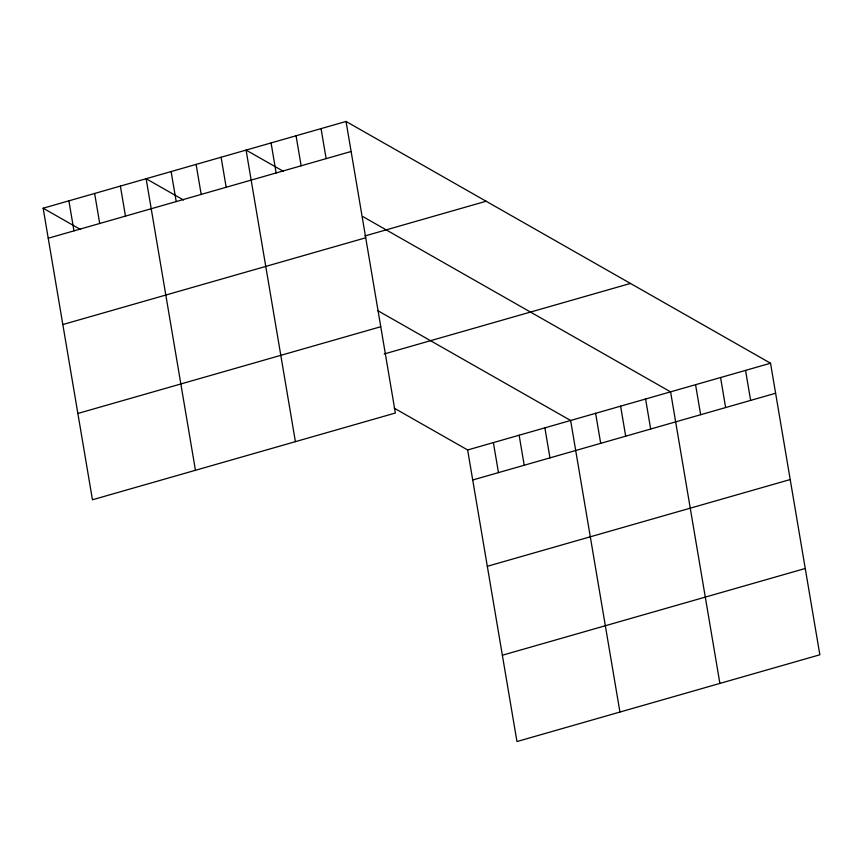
<?xml version="1.0" encoding="UTF-8"?>
<svg xmlns="http://www.w3.org/2000/svg" width="863" height="863" viewBox="0 0 863 863"><rect width="100%" height="100%" fill="white"/><g stroke="black" fill="none" stroke-linecap="round" stroke-linejoin="round"><path stroke-width="1.29" d="M346.041 121.456L395.362 413.032L92.46 499.774L43.15 208.21L346.041 121.456L770.54 363.226L819.85 654.79L516.959 741.544L467.638 449.968L394.1 408.091M48.231 238.231L351.122 151.478M364.93 235.955L486.128 201.241M62.826 324.542L365.718 237.789M77.864 413.463L380.756 326.721M384.197 353.97L630.454 283.442M467.638 449.968L770.54 363.226M472.719 479.99L775.61 393.248M487.315 566.301L790.206 479.548M502.363 655.233L805.255 568.48M283.442 171.359L246.084 150.086L295.405 441.651M362.827 216.57L670.583 391.856L719.893 683.42M183.485 199.989L146.138 178.717L195.448 470.281M378.059 310.809L570.626 420.475L619.936 712.04M43.15 208.21L80.507 229.482M745.546 370.378L750.627 400.4M720.562 377.541L725.632 407.552M695.567 384.693L700.648 414.715M645.589 399.008L650.67 429.03M620.605 406.16L625.686 436.182M595.61 413.323L600.691 443.345M544.877 427.854L549.958 457.875M519.138 435.222L524.208 465.243M493.388 442.6L498.469 472.622M321.058 128.619L326.128 158.641M296.063 135.771L301.144 165.793M271.079 142.934L276.149 172.956M221.101 157.249L226.182 187.26M196.106 164.402L201.187 194.423M171.122 171.554L176.203 201.575M120.389 186.084L125.469 216.106M94.639 193.463L99.72 223.485M68.9 200.842L73.97 230.853"/></g></svg>
